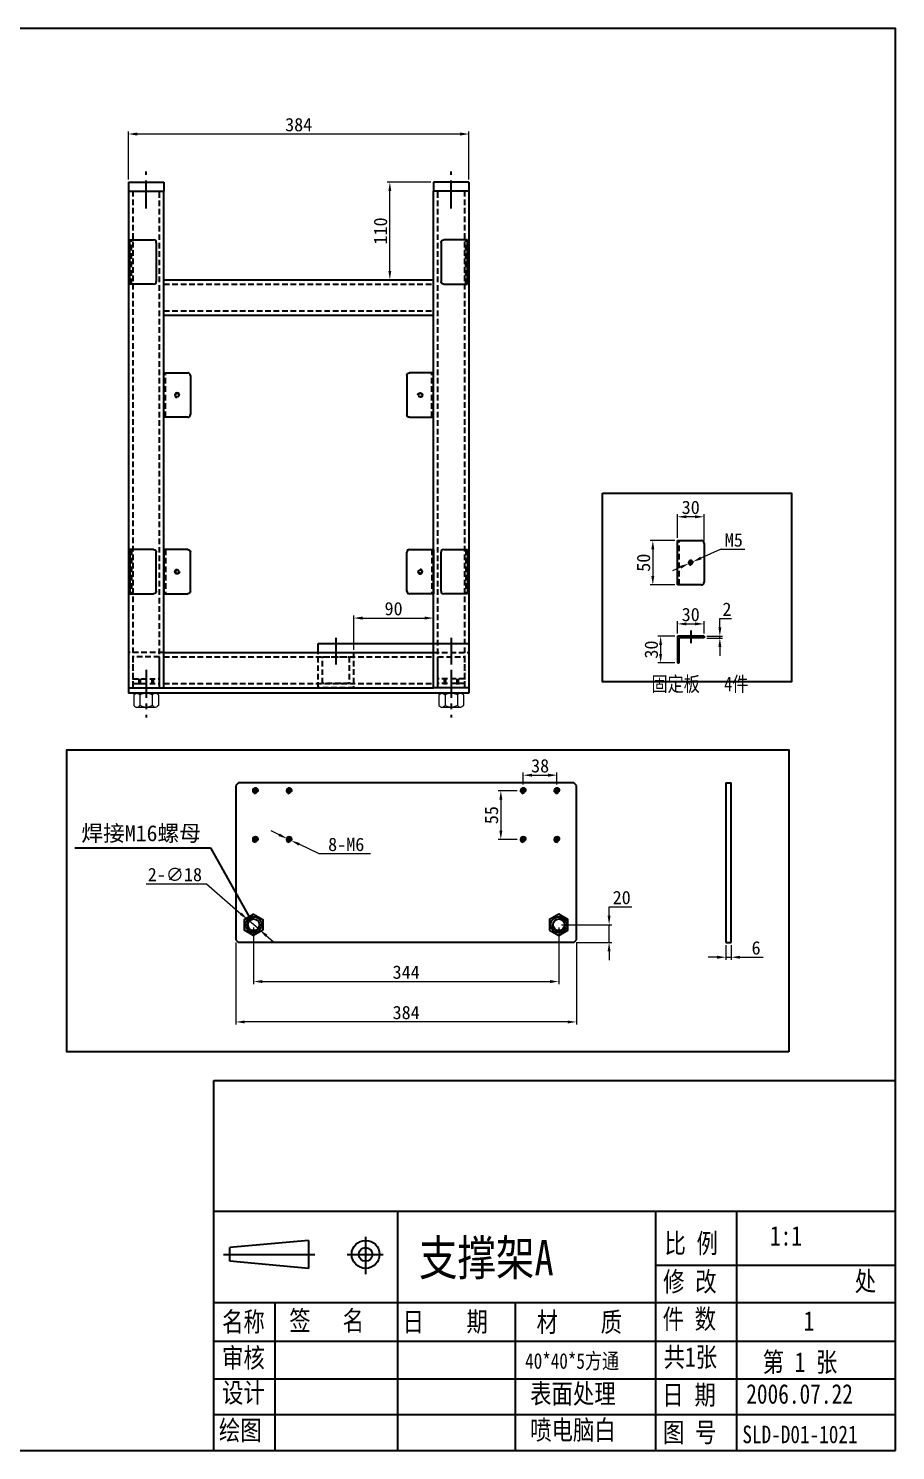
# Model space of a CAD drawing. Header units: millimetres. Extents: x -11986 to -4063, y -41123 to -36325.
# Drawn here: x -10697 to -9719, y -41123 to -39520 of the extents above; entities that cross this region are included whole.
import ezdxf

# ---------------------------------------------------------------- set-up
doc = ezdxf.new("R2010")
doc.units = ezdxf.units.MM
doc.linetypes.add('CENTER', pattern=[50.8, 31.75, -6.35, 6.35, -6.35])
doc.linetypes.add('DASHED2', pattern=[9.525, 6.35, -3.175])
doc.layers.add('DAS', color=4, linetype='DASHED2')
doc.layers.add('sol', color=7, linetype='Continuous', lineweight=20)
doc.styles.add('宋体', font='', dxfattribs={"width": 0.8})
doc.styles.get('宋体').set_extended_font_data('SimSun')
doc.dimstyles.new('ISO-25$0', dxfattribs={"dimtxt": 2.5, "dimasz": 1.5, "dimexe": 1.25, "dimexo": 0.625, "dimtad": 1, "dimdec": 1, "dimzin": 1, "dimdsep": 46, "dimtxsty": 'Standard', "dimcen": 2.5, "dimclrd": 6, "dimclre": 6, "dimclrt": 6, "dimadec": 0, "dimazin": 0, "dimtfac": 1, "dimtdec": 4, "dimtmove": 0, "dimatfit": 3, "dimfxl": 1, "dimtolj": 1, "dimtzin": 0, "dimlwd": 9, "dimlwe": 9, "dimarcsym": 0})
doc.dimstyles.new('ISO-25$3', dxfattribs={"dimtxt": 5, "dimasz": 5, "dimexe": 3, "dimexo": 0.1, "dimtad": 1, "dimtih": 1, "dimtoh": 1, "dimdsep": 46, "dimtxsty": 'Standard', "dimcen": 2.5, "dimclrd": 5, "dimclre": 5, "dimadec": 0, "dimazin": 0, "dimtfac": 1, "dimtmove": 0, "dimatfit": 3, "dimfxl": 1, "dimarcsym": 0})

# ---------------------------------------------------------------- blocks, each defined once
blk = doc.blocks.new('A$C1C5C495C')
for p, q in [((0, 579.5), (40, 579.5)), ((0, 579.5), (0, 569.5)), ((40, 579.5), (40, 569.5)), ((0, 569.5), (0, 9.5)), ((0, 569.5), (40, 569.5)), ((40, 9.5), (40, 569.5)), ((0, 9.5), (40, 9.5))]:
    blk.add_line(p, q)
at = {"color": 1, "linetype": 'CENTER'}
for p, q in [((20, 549.7), (20, 591.4)), ((20, 29.9), (20, 0))]:
    blk.add_line(p, q, dxfattribs=at)
at = {"layer": 'DAS'}
for p, q in [((5, 569.5), (5, 9.5)), ((35, 9.5), (35, 569.5)), ((5, 19.5), (35, 19.5)), ((12, 19.5), (12, 9.5)), ((13.5, 19.5), (13.5, 9.5)), ((26.5, 19.5), (26.5, 9.5)), ((28, 19.5), (28, 9.5))]:
    blk.add_line(p, q, dxfattribs=at)
blk = doc.blocks.new('*D2044')
at = {"color": 5, "lineweight": 9, "transparency": 16777216}
for p, q in [((-10584.4, -39690.6), (-10584.4, -39636.3)), ((-10210.4, -39639.3), (-10574.4, -39639.3)), ((-10200.4, -39690.6), (-10200.4, -39636.3))]:
    blk.add_line(p, q, dxfattribs=at)
at = {"color": 5, "transparency": 16777216}
for points in [[(-10574.4, -39637.6), (-10574.4, -39641), (-10584.4, -39639.3)], [(-10210.4, -39637.6), (-10210.4, -39641), (-10200.4, -39639.3)]]:
    blk.add_solid(points, dxfattribs=at)
at = {"layer": 'Defpoints', "color": 0, "transparency": 16777216}
for p in [(-10584.4, -39639.3), (-10584.4, -39693.6), (-10200.4, -39693.6)]:
    blk.add_point(p, dxfattribs=at)
at = {"color": 0, "transparency": 16777216, "insert": (-10392.4, -39628.8), "char_height": 15, "attachment_point": 5}
blk.add_mtext('384', dxfattribs=at)
blk = doc.blocks.new('*D2045')
at = {"color": 5, "lineweight": 9, "transparency": 16777216}
for p, q in [((-10243.4, -39693.6), (-10292.6, -39693.6)), ((-10289.6, -39793.6), (-10289.6, -39703.6)), ((-10243.4, -39803.6), (-10292.6, -39803.6))]:
    blk.add_line(p, q, dxfattribs=at)
at = {"color": 5, "transparency": 16777216}
for points in [[(-10291.3, -39703.6), (-10288, -39703.6), (-10289.6, -39693.6)], [(-10291.3, -39793.6), (-10288, -39793.6), (-10289.6, -39803.6)]]:
    blk.add_solid(points, dxfattribs=at)
at = {"layer": 'Defpoints', "color": 0, "transparency": 16777216}
for p in [(-10289.6, -39693.6), (-10240.4, -39693.6), (-10240.4, -39803.6)]:
    blk.add_point(p, dxfattribs=at)
at = {"color": 0, "transparency": 16777216, "insert": (-10300.1, -39748.6), "char_height": 15, "attachment_point": 5, "rotation": 90}
blk.add_mtext('110', dxfattribs=at)
blk = doc.blocks.new('*D1984')
at = {"color": 5, "lineweight": 9, "transparency": 16777216}
for p, q in [((-10330.4, -40220.6), (-10330.4, -40181.9)), ((-10320.4, -40184.9), (-10250.4, -40184.9)), ((-10240.4, -40260.6), (-10240.4, -40181.9))]:
    blk.add_line(p, q, dxfattribs=at)
at = {"color": 5, "transparency": 16777216}
for points in [[(-10320.4, -40183.2), (-10320.4, -40186.6), (-10330.4, -40184.9)], [(-10250.4, -40183.2), (-10250.4, -40186.6), (-10240.4, -40184.9)]]:
    blk.add_solid(points, dxfattribs=at)
at = {"layer": 'Defpoints', "color": 0, "transparency": 16777216}
for p in [(-10240.4, -40184.9), (-10330.4, -40223.6), (-10240.4, -40263.6)]:
    blk.add_point(p, dxfattribs=at)
at = {"color": 0, "transparency": 16777216, "insert": (-10285.4, -40174.4), "char_height": 15, "attachment_point": 5}
blk.add_mtext('90', dxfattribs=at)
blk = doc.blocks.new('*D2031')
at = {"color": 5, "lineweight": 9, "transparency": 16777216}
for p, q in [((-10042.4, -40520.5), (-10042.4, -40510.5)), ((-10042.4, -40510.5), (-10016.9, -40510.5)), ((-10096.2, -40530.5), (-10039.4, -40530.5)), ((-10042.4, -40550.5), (-10042.4, -40530.5)), ((-10079.2, -40550.5), (-10039.4, -40550.5)), ((-10042.4, -40560.5), (-10042.4, -40570.5))]:
    blk.add_line(p, q, dxfattribs=at)
at = {"color": 5, "transparency": 16777216}
for points in [[(-10044.1, -40520.5), (-10040.8, -40520.5), (-10042.4, -40530.5)], [(-10044.1, -40560.5), (-10040.8, -40560.5), (-10042.4, -40550.5)]]:
    blk.add_solid(points, dxfattribs=at)
at = {"layer": 'Defpoints', "color": 0, "transparency": 16777216}
for p in [(-10099.2, -40530.5), (-10082.2, -40550.5), (-10042.4, -40550.5)]:
    blk.add_point(p, dxfattribs=at)
at = {"color": 0, "transparency": 16777216, "insert": (-10028.2, -40500), "char_height": 15, "attachment_point": 5}
blk.add_mtext('20', dxfattribs=at)
blk = doc.blocks.new('*D2032')
at = {"color": 5, "lineweight": 9, "transparency": 16777216}
for p, q in [((-10463.2, -40550.5), (-10463.2, -40643.1)), ((-10079.2, -40550.5), (-10079.2, -40643.1)), ((-10089.2, -40640.1), (-10453.2, -40640.1))]:
    blk.add_line(p, q, dxfattribs=at)
at = {"color": 5, "transparency": 16777216}
for points in [[(-10453.2, -40638.5), (-10453.2, -40641.8), (-10463.2, -40640.1)], [(-10089.2, -40638.5), (-10089.2, -40641.8), (-10079.2, -40640.1)]]:
    blk.add_solid(points, dxfattribs=at)
at = {"layer": 'Defpoints', "color": 0, "transparency": 16777216}
for p in [(-10463.2, -40547.5), (-10079.2, -40547.5), (-10463.2, -40640.1)]:
    blk.add_point(p, dxfattribs=at)
at = {"color": 0, "transparency": 16777216, "insert": (-10271.2, -40629.6), "char_height": 15, "attachment_point": 5}
blk.add_mtext('384', dxfattribs=at)
blk = doc.blocks.new('*D1986')
at = {"color": 5, "lineweight": 9, "transparency": 16777216}
for p, q in [((-10443.2, -40533.5), (-10443.2, -40597.6)), ((-10099.2, -40533.5), (-10099.2, -40597.6)), ((-10433.2, -40594.6), (-10109.2, -40594.6))]:
    blk.add_line(p, q, dxfattribs=at)
at = {"color": 5, "transparency": 16777216}
for points in [[(-10433.2, -40592.9), (-10433.2, -40596.3), (-10443.2, -40594.6)], [(-10109.2, -40592.9), (-10109.2, -40596.3), (-10099.2, -40594.6)]]:
    blk.add_solid(points, dxfattribs=at)
at = {"layer": 'Defpoints', "color": 0, "transparency": 16777216}
for p in [(-10443.2, -40530.5), (-10099.2, -40530.5), (-10099.2, -40594.6)]:
    blk.add_point(p, dxfattribs=at)
at = {"color": 0, "transparency": 16777216, "insert": (-10271.2, -40584.1), "char_height": 15, "attachment_point": 5}
blk.add_mtext('344', dxfattribs=at)
blk = doc.blocks.new('*D2055')
at = {"color": 5, "lineweight": 9, "transparency": 16777216}
for p, q in [((-9910.7, -40553.5), (-9910.7, -40570.2)), ((-9904.7, -40553.5), (-9904.7, -40570.2)), ((-9920.7, -40567.2), (-9930.7, -40567.2)), ((-9910.7, -40567.2), (-9904.7, -40567.2)), ((-9894.7, -40567.2), (-9868.7, -40567.2))]:
    blk.add_line(p, q, dxfattribs=at)
at = {"color": 5, "transparency": 16777216}
for points in [[(-9920.7, -40565.5), (-9920.7, -40568.9), (-9910.7, -40567.2)], [(-9894.7, -40565.5), (-9894.7, -40568.9), (-9904.7, -40567.2)]]:
    blk.add_solid(points, dxfattribs=at)
at = {"layer": 'Defpoints', "color": 0, "transparency": 16777216}
for p in [(-9910.7, -40550.5), (-9904.7, -40550.5), (-9904.7, -40567.2)]:
    blk.add_point(p, dxfattribs=at)
at = {"color": 0, "transparency": 16777216, "insert": (-9876.7, -40556.7), "char_height": 15, "attachment_point": 5}
blk.add_mtext('6', dxfattribs=at)
blk = doc.blocks.new('*D1987')
at = {"color": 5, "lineweight": 9, "transparency": 16777216}
for p, q in [((-10414.4, -40429.2), (-10423.5, -40424.9)), ((-10405.4, -40433.5), (-10400.9, -40435.6)), ((-10369.3, -40450.6), (-10391.9, -40439.9)), ((-10311.3, -40450.6), (-10369.3, -40450.6))]:
    blk.add_line(p, q, dxfattribs=at)
at = {"color": 5, "transparency": 16777216}
for points in [[(-10413.7, -40427.7), (-10415.2, -40430.7), (-10405.4, -40433.5)], [(-10391.2, -40438.4), (-10392.6, -40441.4), (-10400.9, -40435.6)]]:
    blk.add_solid(points, dxfattribs=at)
at = {"layer": 'Defpoints', "color": 0, "transparency": 16777216}
for p in [(-10405.4, -40433.5), (-10400.9, -40435.6)]:
    blk.add_point(p, dxfattribs=at)
at = {"color": 0, "transparency": 16777216, "insert": (-10338.8, -40440.1), "char_height": 15, "attachment_point": 5}
blk.add_mtext('8-M6', dxfattribs=at)
blk = doc.blocks.new('*D2056')
at = {"color": 5, "lineweight": 9, "transparency": 16777216}
for p, q in [((-10146.1, -40379.5), (-10167.5, -40379.5)), ((-10164.5, -40389.5), (-10164.5, -40424.5)), ((-10146.1, -40434.5), (-10167.5, -40434.5))]:
    blk.add_line(p, q, dxfattribs=at)
at = {"color": 5, "transparency": 16777216}
for points in [[(-10166.1, -40389.5), (-10162.8, -40389.5), (-10164.5, -40379.5)], [(-10166.1, -40424.5), (-10162.8, -40424.5), (-10164.5, -40434.5)]]:
    blk.add_solid(points, dxfattribs=at)
at = {"layer": 'Defpoints', "color": 0, "transparency": 16777216}
for p in [(-10143.1, -40379.5), (-10164.5, -40434.5), (-10143.1, -40434.5)]:
    blk.add_point(p, dxfattribs=at)
at = {"color": 0, "transparency": 16777216, "insert": (-10175, -40407), "char_height": 15, "attachment_point": 5, "rotation": 90}
blk.add_mtext('55', dxfattribs=at)
blk = doc.blocks.new('*D2057')
at = {"color": 5, "lineweight": 9, "transparency": 16777216}
for p, q in [((-10139.2, -40372.6), (-10139.2, -40359)), ((-10129.2, -40362), (-10111.2, -40362)), ((-10101.2, -40372.6), (-10101.2, -40359))]:
    blk.add_line(p, q, dxfattribs=at)
at = {"color": 5, "transparency": 16777216}
for points in [[(-10129.2, -40360.3), (-10129.2, -40363.7), (-10139.2, -40362)], [(-10111.2, -40360.3), (-10111.2, -40363.7), (-10101.2, -40362)]]:
    blk.add_solid(points, dxfattribs=at)
at = {"layer": 'Defpoints', "color": 0, "transparency": 16777216}
for p in [(-10101.2, -40362), (-10139.2, -40375.6), (-10101.2, -40375.6)]:
    blk.add_point(p, dxfattribs=at)
at = {"color": 0, "transparency": 16777216, "insert": (-10120.2, -40351.5), "char_height": 15, "attachment_point": 5}
blk.add_mtext('38', dxfattribs=at)
blk = doc.blocks.new('*D2059')
at = {"color": 5, "lineweight": 9, "transparency": 16777216}
for p, q in [((-10564.5, -40484.6), (-10496.5, -40484.6)), ((-10496.5, -40484.6), (-10457.6, -40518.1)), ((-10436.3, -40536.4), (-10450, -40524.7)), ((-10428.8, -40542.9), (-10421.2, -40549.5))]:
    blk.add_line(p, q, dxfattribs=at)
at = {"color": 5, "transparency": 16777216}
for points in [[(-10456.5, -40516.9), (-10458.6, -40519.4), (-10450, -40524.7)], [(-10427.7, -40541.7), (-10429.8, -40544.2), (-10436.3, -40536.4)]]:
    blk.add_solid(points, dxfattribs=at)
at = {"layer": 'Defpoints', "color": 0, "transparency": 16777216}
for p in [(-10450, -40524.7), (-10436.3, -40536.4)]:
    blk.add_point(p, dxfattribs=at)
at = {"color": 0, "transparency": 16777216, "insert": (-10532, -40474.1), "char_height": 15, "attachment_point": 5}
blk.add_mtext('2-∅18', dxfattribs=at)
blk = doc.blocks.new('A$C4A73491A')
for p, q in [((0, 50), (27, 50)), ((0, 0), (0, 50)), ((30, 47), (30, 3)), ((27, 0), (0, 0))]:
    blk.add_line(p, q)
for centre, start, end in [((27, 47), 0, 90), ((27, 3), 270, 0)]:
    blk.add_arc(centre, 3, start, end)
at = {"layer": 'DAS'}
blk.add_line((2, 0), (2, 50), dxfattribs=at)
blk = doc.blocks.new('*D2081')
at = {"color": 5, "lineweight": 9, "transparency": 16777216}
for p, q in [((-9965.4, -40094.5), (-9965.4, -40067.7)), ((-9945.4, -40070.7), (-9955.4, -40070.7)), ((-9935.4, -40097.5), (-9935.4, -40067.7))]:
    blk.add_line(p, q, dxfattribs=at)
at = {"color": 5, "transparency": 16777216}
for points in [[(-9955.4, -40069.1), (-9955.4, -40072.4), (-9965.4, -40070.7)], [(-9945.4, -40069.1), (-9945.4, -40072.4), (-9935.4, -40070.7)]]:
    blk.add_solid(points, dxfattribs=at)
at = {"layer": 'Defpoints', "color": 0, "transparency": 16777216}
for p in [(-9965.4, -40070.7), (-9965.4, -40097.5), (-9935.4, -40100.5)]:
    blk.add_point(p, dxfattribs=at)
at = {"color": 0, "transparency": 16777216, "insert": (-9950.4, -40060.2), "char_height": 15, "attachment_point": 5}
blk.add_mtext('30', dxfattribs=at)
blk = doc.blocks.new('*D2082')
at = {"color": 5, "lineweight": 9, "transparency": 16777216}
for p, q in [((-9968.4, -40097.5), (-9996.1, -40097.5)), ((-9993.1, -40107.5), (-9993.1, -40137.5)), ((-9968.4, -40147.5), (-9996.1, -40147.5))]:
    blk.add_line(p, q, dxfattribs=at)
at = {"color": 5, "transparency": 16777216}
for points in [[(-9994.8, -40107.5), (-9991.5, -40107.5), (-9993.1, -40097.5)], [(-9994.8, -40137.5), (-9991.5, -40137.5), (-9993.1, -40147.5)]]:
    blk.add_solid(points, dxfattribs=at)
at = {"layer": 'Defpoints', "color": 0, "transparency": 16777216}
for p in [(-9965.4, -40097.5), (-9993.1, -40147.5), (-9965.4, -40147.5)]:
    blk.add_point(p, dxfattribs=at)
at = {"color": 0, "transparency": 16777216, "insert": (-10003.6, -40122.5), "char_height": 15, "attachment_point": 5, "rotation": 90}
blk.add_mtext('50', dxfattribs=at)
blk = doc.blocks.new('*D2083')
at = {"color": 5, "lineweight": 9, "transparency": 16777216}
for p, q in [((-9952.7, -40123.5), (-9948.1, -40121.5)), ((-9917.3, -40107.5), (-9939, -40117.3)), ((-9889.3, -40107.5), (-9917.3, -40107.5)), ((-9961.8, -40127.7), (-9970.9, -40131.8))]:
    blk.add_line(p, q, dxfattribs=at)
at = {"color": 5, "transparency": 16777216}
for points in [[(-9939.7, -40115.8), (-9938.3, -40118.8), (-9948.1, -40121.5)], [(-9962.5, -40126.1), (-9961.1, -40129.2), (-9952.7, -40123.5)]]:
    blk.add_solid(points, dxfattribs=at)
at = {"layer": 'Defpoints', "color": 0, "transparency": 16777216}
for p in [(-9948.1, -40121.5), (-9952.7, -40123.5)]:
    blk.add_point(p, dxfattribs=at)
at = {"color": 0, "transparency": 16777216, "insert": (-9901.8, -40097), "char_height": 15, "attachment_point": 5}
blk.add_mtext('M5', dxfattribs=at)
blk = doc.blocks.new('*D2084')
at = {"color": 5, "lineweight": 9, "transparency": 16777216}
for p, q in [((-9917.6, -40195.4), (-9917.6, -40185.4)), ((-9917.6, -40185.4), (-9904.6, -40185.4)), ((-9932.4, -40205.4), (-9914.6, -40205.4)), ((-9932.4, -40207.4), (-9914.6, -40207.4)), ((-9917.6, -40207.4), (-9917.6, -40205.4)), ((-9917.6, -40217.4), (-9917.6, -40227.4))]:
    blk.add_line(p, q, dxfattribs=at)
at = {"color": 5, "transparency": 16777216}
for points in [[(-9919.2, -40195.4), (-9915.9, -40195.4), (-9917.6, -40205.4)], [(-9919.2, -40217.4), (-9915.9, -40217.4), (-9917.6, -40207.4)]]:
    blk.add_solid(points, dxfattribs=at)
at = {"layer": 'Defpoints', "color": 0, "transparency": 16777216}
for p in [(-9935.4, -40205.4), (-9935.4, -40207.4), (-9917.6, -40205.4)]:
    blk.add_point(p, dxfattribs=at)
at = {"color": 0, "transparency": 16777216, "insert": (-9909.6, -40174.9), "char_height": 15, "attachment_point": 5}
blk.add_mtext('2', dxfattribs=at)
blk = doc.blocks.new('*D2085')
at = {"color": 5, "lineweight": 9, "transparency": 16777216}
for p, q in [((-9968.4, -40205.4), (-9987.3, -40205.4)), ((-9984.3, -40215.4), (-9984.3, -40225.4)), ((-9968.4, -40235.4), (-9987.3, -40235.4))]:
    blk.add_line(p, q, dxfattribs=at)
at = {"color": 5, "transparency": 16777216}
for points in [[(-9986, -40215.4), (-9982.7, -40215.4), (-9984.3, -40205.4)], [(-9986, -40225.4), (-9982.7, -40225.4), (-9984.3, -40235.4)]]:
    blk.add_solid(points, dxfattribs=at)
at = {"layer": 'Defpoints', "color": 0, "transparency": 16777216}
for p in [(-9965.4, -40205.4), (-9984.3, -40235.4), (-9965.4, -40235.4)]:
    blk.add_point(p, dxfattribs=at)
at = {"color": 0, "transparency": 16777216, "insert": (-9994.8, -40220.4), "char_height": 15, "attachment_point": 5, "rotation": 90}
blk.add_mtext('30', dxfattribs=at)
blk = doc.blocks.new('*D2086')
at = {"color": 5, "lineweight": 9, "transparency": 16777216}
for p, q in [((-9965.4, -40202.4), (-9965.4, -40188.5)), ((-9955.4, -40191.5), (-9945.4, -40191.5)), ((-9935.4, -40202.4), (-9935.4, -40188.5))]:
    blk.add_line(p, q, dxfattribs=at)
at = {"color": 5, "transparency": 16777216}
for points in [[(-9955.4, -40189.8), (-9955.4, -40193.1), (-9965.4, -40191.5)], [(-9945.4, -40189.8), (-9945.4, -40193.1), (-9935.4, -40191.5)]]:
    blk.add_solid(points, dxfattribs=at)
at = {"layer": 'Defpoints', "color": 0, "transparency": 16777216}
for p in [(-9935.4, -40191.5), (-9965.4, -40205.4), (-9935.4, -40205.4)]:
    blk.add_point(p, dxfattribs=at)
at = {"color": 0, "transparency": 16777216, "insert": (-9950.4, -40181), "char_height": 15, "attachment_point": 5}
blk.add_mtext('30', dxfattribs=at)
blk = doc.blocks.new('A$C3CC60F40')
for p, q in [((0, 50), (27, 50)), ((0, 0), (0, 50)), ((30, 47), (30, 3)), ((27, 0), (0, 0))]:
    blk.add_line(p, q)
blk.add_circle((15, 25), 2)
for centre, radius, start, end in [((27, 47), 3, 0, 90), ((15, 25), 2.5, 0, 270), ((27, 3), 3, 270, 0)]:
    blk.add_arc(centre, radius, start, end)
at = {"layer": 'DAS'}
blk.add_line((2, 0), (2, 50), dxfattribs=at)

msp = doc.modelspace()

# ---------------------------------------------------------------- linework, layer by layer
for p, q in [((-10544.427, -39803.572), (-10240.427, -39803.572)), ((-10544.427, -39843.572), (-10240.427, -39843.572)), ((-9965.381, -40097.486), (-9938.381, -40097.486)), ((-9965.381, -40147.486), (-9965.381, -40097.486)), ((-9935.381, -40100.486), (-9935.381, -40144.486)), ((-9938.381, -40147.486), (-9965.381, -40147.486)), ((-10370.427, -40213.572), (-10200.427, -40213.572)), ((-10370.427, -40223.572), (-10370.427, -40213.572)), ((-9935.381, -40205.35), (-9965.381, -40205.35)), ((-9965.381, -40205.35), (-9965.381, -40235.35)), ((-9935.381, -40207.35), (-9963.381, -40207.35)), ((-9963.381, -40235.35), (-9963.381, -40207.35)), ((-9935.381, -40205.35), (-9935.381, -40207.35)), ((-10544.427, -40223.572), (-10240.427, -40223.572)), ((-9965.381, -40235.35), (-9963.381, -40235.35)), ((-10584.427, -40263.572), (-10584.427, -40269.572)), ((-10544.427, -40263.572), (-10240.427, -40263.572)), ((-10200.427, -40263.572), (-10200.427, -40269.572)), ((-10200.427, -40269.572), (-10584.427, -40269.572)), ((-10460.156, -40370.525), (-10463.156, -40373.525)), ((-10463.156, -40373.525), (-10463.156, -40547.525)), ((-10082.156, -40370.525), (-10460.156, -40370.525)), ((-10079.156, -40373.525), (-10082.156, -40370.525)), ((-10079.156, -40547.525), (-10079.156, -40373.525)), ((-9910.663, -40370.525), (-9904.663, -40370.525)), ((-9910.663, -40370.525), (-9910.663, -40550.525)), ((-9904.663, -40550.525), (-9904.663, -40370.525)), ((-10463.156, -40547.525), (-10460.156, -40550.525)), ((-10082.156, -40550.525), (-10460.156, -40550.525)), ((-10082.156, -40550.525), (-10079.156, -40547.525)), ((-9910.663, -40550.525), (-9904.663, -40550.525)), ((-9898.381, -41123.237), (-9898.381, -40853.362)), ((-10488.088, -40999.817), (-9989.887, -40999.817)), ((-10488.088, -40999.817), (-9719.454, -40999.817)), ((-9989.887, -40999.817), (-9719.454, -40999.817)), ((-10488.088, -41042.48), (-9719.454, -41042.48)), ((-10488.088, -41082.433), (-9719.454, -41082.433))]:
    msp.add_line(p, q)
at = {"color": 1}
for p, q in [((-9950.381, -40198.944), (-9950.381, -40213.365)), ((-10441.156, -40375.649), (-10441.156, -40382.959)), ((-10403.156, -40375.649), (-10403.156, -40382.959)), ((-10139.156, -40375.649), (-10139.156, -40382.959)), ((-10101.156, -40375.649), (-10101.156, -40382.959)), ((-10437.228, -40379.525), (-10444.475, -40379.525)), ((-10399.228, -40379.525), (-10406.475, -40379.525)), ((-10143.083, -40379.525), (-10135.836, -40379.525)), ((-10105.083, -40379.525), (-10097.836, -40379.525)), ((-10437.228, -40434.525), (-10444.475, -40434.525)), ((-10441.156, -40430.649), (-10441.156, -40437.959)), ((-10399.228, -40434.525), (-10406.475, -40434.525)), ((-10403.156, -40430.649), (-10403.156, -40437.959)), ((-10143.083, -40434.525), (-10135.836, -40434.525)), ((-10139.156, -40430.649), (-10139.156, -40437.959)), ((-10105.083, -40434.525), (-10097.836, -40434.525)), ((-10101.156, -40430.649), (-10101.156, -40437.959))]:
    msp.add_line(p, q, dxfattribs=at)
at = {"color": 1, "linetype": 'CENTER'}
for p, q in [((-10350.427, -40207.256), (-10350.427, -40237.202)), ((-10220.427, -40207.256), (-10220.427, -40237.202)), ((-10564.427, -40243.1), (-10564.427, -40296.987)), ((-10220.427, -40243.1), (-10220.427, -40296.987))]:
    msp.add_line(p, q, dxfattribs=at)
at = {"color": 5}
for p, q in [((-10644.683, -40443.912), (-10491.683, -40443.912)), ((-10491.683, -40443.912), (-10448.352, -40521.525))]:
    msp.add_line(p, q, dxfattribs=at)
at = {"color": 0}
for p, q in [((-10488.088, -41123.237), (-10488.088, -40706.128)), ((-10488.088, -40706.128), (-9719.454, -40706.128)), ((-10488.088, -40853.362), (-9719.454, -40853.362)), ((-10280.557, -40956.321), (-10280.557, -40853.362)), ((-9989.887, -41123.237), (-9989.887, -40853.362)), ((-10381.175, -40886.346), (-10470.098, -40894.425)), ((-10381.175, -40886.346), (-10381.175, -40917.926)), ((-10316.922, -40882.365), (-10316.922, -40924.426)), ((-10477.284, -40902.136), (-10374.181, -40902.136)), ((-10470.098, -40909.848), (-10470.098, -40894.425)), ((-10337.769, -40902.136), (-10297.185, -40902.136)), ((-10381.175, -40917.926), (-10470.098, -40909.848)), ((-9989.887, -40914.085), (-9719.454, -40914.085)), ((-10488.088, -40956.321), (-9719.454, -40956.321)), ((-10488.088, -40956.321), (-9719.454, -40956.321)), ((-10488.088, -40956.321), (-10280.557, -40956.321)), ((-10488.088, -40956.321), (-10280.557, -40956.321)), ((-10418.911, -41123.237), (-10418.911, -40956.321)), ((-10280.557, -41123.237), (-10280.557, -40956.321)), ((-10147.831, -41123.237), (-10147.831, -40956.321))]:
    msp.add_line(p, q, dxfattribs=at)
for points in [[(-9719.454, -41123.237), (-9719.454, -39520.294), (-11986.473, -39520.294), (-11986.473, -41123.237)], [(-10432.763, -40536.525), (-10443.156, -40542.525), (-10453.548, -40536.525), (-10453.548, -40524.525), (-10443.156, -40518.525), (-10432.763, -40524.525)], [(-10109.548, -40536.525), (-10099.156, -40542.525), (-10088.763, -40536.525), (-10088.763, -40524.525), (-10099.156, -40518.525), (-10109.548, -40524.525)]]:
    msp.add_lwpolyline(points, close=True)
at = {"color": 1}
for points in [[(-10049.854, -40044.084), (-9836.86, -40044.084), (-9836.86, -40256.935), (-10049.854, -40256.935)], [(-9839.877, -40673.709), (-10653.851, -40673.709), (-10653.851, -40333.356), (-9839.877, -40333.356)]]:
    msp.add_lwpolyline(points, close=True, dxfattribs=at)
for centre, radius in [((-9950.381, -40122.486), 2), ((-10441.156, -40379.525), 2.1), ((-10403.156, -40379.525), 2.1), ((-10139.156, -40379.525), 2.1), ((-10101.156, -40379.525), 2.1), ((-10441.156, -40434.525), 2.1), ((-10403.156, -40434.525), 2.1), ((-10139.156, -40434.525), 2.1), ((-10101.156, -40434.525), 2.1), ((-10443.156, -40530.525), 9), ((-10099.156, -40530.525), 9), ((-10443.156, -40530.525), 6.5), ((-10099.156, -40530.525), 6.5)]:
    msp.add_circle(centre, radius)
at = {"color": 0}
for radius in [15.725, 7.711]:
    msp.add_circle((-10316.922, -40902.136), radius, dxfattribs=at)
for centre, radius, start, end in [((-9938.381, -40100.486), 3, 0, 90), ((-9950.381, -40122.486), 2.5, 0, 270), ((-9938.381, -40144.486), 3, 270, 0), ((-10441.156, -40379.525), 3, 0, 270), ((-10403.156, -40379.525), 3, 0, 270), ((-10139.156, -40379.525), 3, 0, 270), ((-10101.156, -40379.525), 3, 0, 270), ((-10441.156, -40434.525), 3, 0, 270), ((-10403.156, -40434.525), 3, 0, 270), ((-10139.156, -40434.525), 3, 0, 270), ((-10101.156, -40434.525), 3, 0, 270), ((-10443.156, -40530.525), 7, 90, 0), ((-10099.156, -40530.525), 7, 180, 90)]:
    msp.add_arc(centre, radius, start, end)
at = {"layer": 'DAS'}
for p, q in [((-10544.427, -39808.572), (-10240.427, -39808.572)), ((-10544.427, -39838.572), (-10240.427, -39838.572)), ((-9963.381, -40147.486), (-9963.381, -40097.486)), ((-10544.427, -40228.572), (-10240.427, -40228.572)), ((-10544.427, -40258.572), (-10240.427, -40258.572))]:
    msp.add_line(p, q, dxfattribs=at)
for points in [[(-10544.427, -40223.572), (-10584.427, -40223.572), (-10584.427, -40263.572), (-10544.427, -40263.572)], [(-10549.427, -40228.572), (-10579.427, -40228.572), (-10579.427, -40258.572), (-10549.427, -40258.572)], [(-10370.427, -40223.572), (-10330.427, -40223.572), (-10330.427, -40263.572), (-10370.427, -40263.572)], [(-10365.427, -40228.572), (-10335.427, -40228.572), (-10335.427, -40258.572), (-10365.427, -40258.572)], [(-10240.427, -40223.572), (-10200.427, -40223.572), (-10200.427, -40263.572), (-10240.427, -40263.572)], [(-10235.427, -40228.572), (-10205.427, -40228.572), (-10205.427, -40258.572), (-10235.427, -40258.572)]]:
    msp.add_lwpolyline(points, close=True, dxfattribs=at)
at = {"layer": 'sol'}
for p, q in [((-10578.284, -40271.572), (-10578.284, -40283.572)), ((-10554.035, -40269.572), (-10574.82, -40269.572)), ((-10571.356, -40271.572), (-10571.356, -40283.572)), ((-10557.499, -40271.572), (-10557.499, -40283.572)), ((-10550.571, -40271.572), (-10550.571, -40283.572)), ((-10234.284, -40271.572), (-10234.284, -40283.572)), ((-10210.035, -40269.572), (-10230.82, -40269.572)), ((-10227.356, -40271.572), (-10227.356, -40283.572)), ((-10213.499, -40271.572), (-10213.499, -40283.572)), ((-10206.571, -40271.572), (-10206.571, -40283.572)), ((-10554.035, -40285.572), (-10574.82, -40285.572)), ((-10210.035, -40285.572), (-10230.82, -40285.572))]:
    msp.add_line(p, q, dxfattribs=at)
for points in [[(-10578.284, -40271.572), (-10574.82, -40269.572), (-10571.356, -40271.572)], [(-10557.499, -40271.572), (-10564.427, -40269.572), (-10571.356, -40271.572)], [(-10550.571, -40271.572), (-10554.035, -40269.572), (-10557.499, -40271.572)], [(-10234.284, -40271.572), (-10230.82, -40269.572), (-10227.356, -40271.572)], [(-10213.499, -40271.572), (-10220.427, -40269.572), (-10227.356, -40271.572)], [(-10206.571, -40271.572), (-10210.035, -40269.572), (-10213.499, -40271.572)], [(-10578.284, -40283.572), (-10574.82, -40285.572), (-10571.356, -40283.572)], [(-10557.499, -40283.572), (-10564.427, -40285.572), (-10571.356, -40283.572)], [(-10550.571, -40283.572), (-10554.035, -40285.572), (-10557.499, -40283.572)], [(-10234.284, -40283.572), (-10230.82, -40285.572), (-10227.356, -40283.572)], [(-10213.499, -40283.572), (-10220.427, -40285.572), (-10227.356, -40283.572)], [(-10206.571, -40283.572), (-10210.035, -40285.572), (-10213.499, -40283.572)]]:
    msp.add_spline(points, degree=3, dxfattribs=at)

# ---------------------------------------------------------------- block references
for name, p in [('A$C1C5C495C', (-10584.427, -40273.046)), ('A$C4A73491A', (-10582.927, -39808.572)), ('A$C3CC60F40', (-10544.427, -39958.572))]:
    msp.add_blockref(name, p)
at = {"xscale": -1}
for name, p in [('A$C1C5C495C', (-10200.427, -40273.046)), ('A$C4A73491A', (-10201.927, -39808.572)), ('A$C3CC60F40', (-10240.427, -39958.572))]:
    msp.add_blockref(name, p, dxfattribs=at)
at = {"xscale": -1, "rotation": 180}
for name, p in [('A$C4A73491A', (-10582.927, -40107.572)), ('A$C3CC60F40', (-10544.427, -40107.572))]:
    msp.add_blockref(name, p, dxfattribs=at)
at = {"rotation": 180}
for name, p in [('A$C3CC60F40', (-10240.427, -40107.572)), ('A$C4A73491A', (-10201.927, -40107.572))]:
    msp.add_blockref(name, p, dxfattribs=at)

# ---------------------------------------------------------------- texts
at = {"color": 0, "style": '宋体', "width": 0.8}
for s, height, p in [('固定板   4件', 16.7063, (-9994.682, -40267.578)), ('支撑架A', 39.7768, (-10256.759, -40925.866)), ('比 例', 22.0982, (-9980, -40900.7)), ('修 改', 22.0982, (-9981.47, -40943.848)), ('名称', 22.0982, (-10478.823, -40989.06)), ('签   名', 22.0982, (-10403.006, -40987.826)), ('日    期', 22.0982, (-10275.36, -40989.06)), ('材    质', 22.0982, (-10124.212, -40989.429)), ('件 数', 22.0982, (-9982.061, -40985.946))]:
    msp.add_text(s, height=height, dxfattribs=at).set_placement(p)
at = {"style": '宋体', "width": 0.8}
for s, height, p in [('1:1', 22.0982, (-9861.125, -40892.175)), ('处', 22.098, (-9765.464, -40943.321)), ('1', 22.098, (-9823.018, -40988.162)), ('审核', 22.0982, (-10478.823, -41029.714)), ('40*40*5方通', 17.6786, (-10137.018, -41031.055)), ('共1张', 22.0982, (-9980.928, -41028.787)), ('第 1 张', 22.0982, (-9869.37, -41034.543)), ('设计', 22.0982, (-10478.823, -41069.049)), ('表面处理', 22.0982, (-10131.416, -41070.19)), ('日 期', 22.0982, (-9982.396, -41071.528)), ('2006.07.22', 22.0982, (-9887.828, -41070.44)), ('绘图', 22.0982, (-10482.392, -41111.421)), ('喷电脑白', 22.0982, (-10131.416, -41110.993)), ('图 号', 22.0982, (-9981.686, -41113.743)), ('SLD-D01-1021', 19.88839, (-9892.163, -41114.951))]:
    msp.add_text(s, height=height, dxfattribs=at).set_placement(p)
at = {"insert": (-10569.983, -40428.412), "char_height": 18, "attachment_point": 5}
msp.add_mtext('{\\fSimSun|b0|i0|c134|p54;焊接}M16{\\fSimSun|b0|i0|c134|p54;螺母}', dxfattribs=at)

# ---------------------------------------------------------------- dimensions: what is measured, and where the dimension line sits
for base, p1, p2, picture, middle in [((-10584.427, -39639.306), (-10200.427, -39693.572), (-10584.427, -39693.572), '*D2044', (-10392.427, -39628.806)), ((-9965.381, -40070.734), (-9935.381, -40100.486), (-9965.381, -40097.486), '*D2081', (-9950.381, -40060.234)), ((-10240.427, -40184.898), (-10330.427, -40223.572), (-10240.427, -40263.572), '*D1984', (-10285.427, -40174.398)), ((-9935.381, -40191.454), (-9965.381, -40205.35), (-9935.381, -40205.35), '*D2086', (-9950.381, -40180.954)), ((-10101.156, -40362.014), (-10139.156, -40375.649), (-10101.156, -40375.649), '*D2057', (-10120.156, -40351.514)), ((-10099.156, -40594.605), (-10443.156, -40530.525), (-10099.156, -40530.525), '*D1986', (-10271.156, -40584.105)), ((-10463.156, -40640.138), (-10079.156, -40547.525), (-10463.156, -40547.525), '*D2032', (-10271.156, -40629.638)), ((-9904.663, -40567.185), (-9910.663, -40550.525), (-9904.663, -40550.525), '*D2055', (-9876.663, -40556.685))]:
    dim = msp.add_linear_dim(base=base, p1=p1, p2=p2, dimstyle='ISO-25$0', override={"dimtxt": 15, "dimasz": 10, "dimexe": 3, "dimexo": 3, "dimgap": 3, "dimtoh": 1, "dimdec": 2, "dimzin": 8, "dimclrd": 5, "dimclre": 5, "dimclrt": 0, "dimtdec": 2, "dimtolj": 0, "dimtzin": 8})
    dim.commit()
    dim.dimension.update_dxf_attribs({"geometry": picture, "text_midpoint": middle})
for base, p1, p2, angle, picture, middle in [((-10289.631, -39693.572), (-10240.427, -39803.572), (-10240.427, -39693.572), 270, '*D2045', (-10300.131, -39748.572)), ((-9993.122, -40147.486), (-9965.381, -40097.486), (-9965.381, -40147.486), 90, '*D2082', (-10003.622, -40122.486)), ((-9917.582, -40205.35), (-9935.381, -40207.35), (-9935.381, -40205.35), 90, '*D2084', (-9909.582, -40174.85)), ((-9984.332, -40235.35), (-9965.381, -40205.35), (-9965.381, -40235.35), 90, '*D2085', (-9994.832, -40220.35)), ((-10164.473, -40434.525), (-10143.083, -40379.525), (-10143.083, -40434.525), 90, '*D2056', (-10174.973, -40407.025))]:
    dim = msp.add_linear_dim(base=base, p1=p1, p2=p2, angle=angle, dimstyle='ISO-25$0', override={"dimtxt": 15, "dimasz": 10, "dimexe": 3, "dimexo": 3, "dimgap": 3, "dimtoh": 1, "dimdec": 2, "dimzin": 8, "dimclrd": 5, "dimclre": 5, "dimclrt": 0, "dimtdec": 2, "dimtolj": 0, "dimtzin": 8})
    dim.commit()
    dim.dimension.update_dxf_attribs({"geometry": picture, "text_midpoint": middle})
for p1, p2, text, picture, middle in [((-9952.658, -40123.519), (-9948.105, -40121.452), 'M5', '*D2083', (-9901.788, -40107.467)), ((-10436.337, -40536.399), (-10449.975, -40524.652), '2-<>', '*D2059', (-10532.003, -40484.573))]:
    dim = msp.add_diameter_dim_2p(p1=p1, p2=p2, text=text, dimstyle='ISO-25$3', override={"dimtxt": 15, "dimasz": 10, "dimexo": 3, "dimgap": 3, "dimtih": 0, "dimlwd": 9, "dimlwe": 9})
    dim.commit()
    dim.dimension.update_dxf_attribs({"geometry": picture, "text_midpoint": middle, "dimtype": 163})
dim = msp.add_diameter_dim_2p(p1=(-10405.414, -40433.452), p2=(-10400.898, -40435.599), text='8-M6', dimstyle='ISO-25$3', override={"dimtxt": 15, "dimasz": 10, "dimexo": 3, "dimgap": 3, "dimtih": 0, "dimlwd": 9, "dimlwe": 9})
dim.commit()
dim.dimension.update_dxf_attribs({"geometry": '*D1987', "text_midpoint": (-10338.786, -40440.121)})
dim = msp.add_linear_dim(base=(-10042.417, -40550.525), p1=(-10099.156, -40530.525), p2=(-10082.156, -40550.525), angle=270, dimstyle='ISO-25$0', override={"dimtxt": 15, "dimasz": 10, "dimexe": 3, "dimexo": 3, "dimgap": 3, "dimtoh": 1, "dimdec": 2, "dimzin": 8, "dimclrd": 5, "dimclre": 5, "dimclrt": 0, "dimtdec": 2, "dimtolj": 0, "dimtzin": 8})
dim.commit()
dim.dimension.update_dxf_attribs({"geometry": '*D2031', "text_midpoint": (-10028.167, -40510.525), "dimtype": 160})

doc.saveas('drawing.dxf')
